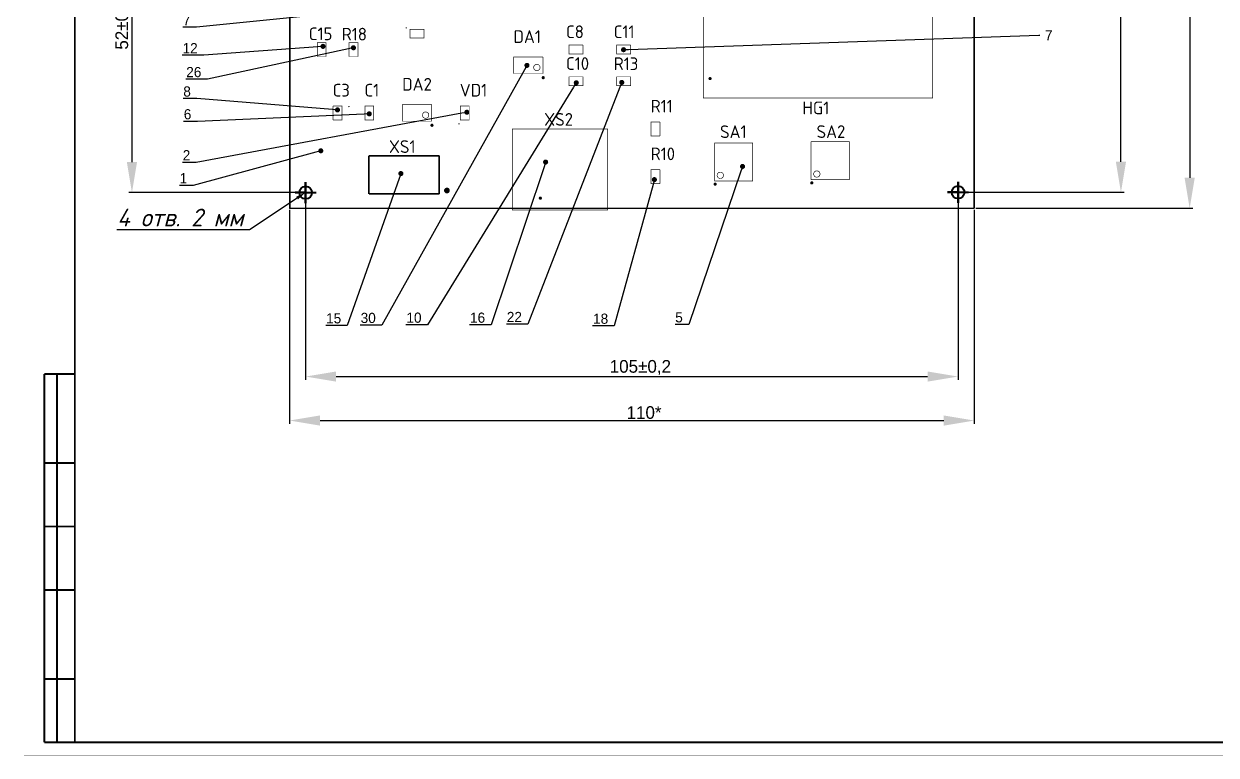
# Model space of a CAD drawing. Header units: millimetres. Extents: x 0 to 841, y 0 to 594.
# Drawn here: x 0 to 468.9, y 0 to 287.8 of the extents above; entities that cross this region are included whole.
import ezdxf
from ezdxf import colors
from ezdxf.entities.mleader import LeaderData, LeaderLine
from ezdxf.math import Vec2, Vec3

# ---------------------------------------------------------------- set-up
doc = ezdxf.new("R2010")
doc.units = ezdxf.units.MM
doc.layers.get('0').update_dxf_attribs({"lineweight": 50})
for name, color, linetype in [('Mechanical13', 56, 'Continuous'), ('Sheet', 255, 'Continuous'), ('маркировка', 38, 'Continuous')]:
    doc.layers.add(name, color=color, linetype=linetype)
doc.layers.add('Отверстия', color=7, linetype='Continuous', lineweight=30)
doc.layers.add('Позиции', color=131, linetype='Continuous', lineweight=40)
doc.styles.add('Gost', font='GOST type B.ttf', dxfattribs={"oblique": 15, "height": 6})
doc.dimstyles.new('ISO-25', dxfattribs={"dimtxt": 2.5, "dimasz": 2.5, "dimexe": 1.25, "dimexo": 0.625, "dimtad": 1, "dimtxsty": 'Standard', "dimcen": 2.5, "dimadec": 0, "dimazin": 0, "dimtfac": 1, "dimtmove": 0, "dimatfit": 3, "dimfxl": 1, "dimarcsym": 0})

# ---------------------------------------------------------------- blocks, each defined once
blk = doc.blocks.new('*D43')
at = {"color": 0, "lineweight": -2, "transparency": 16777216}
for p, q in [((368.04, 456.57), (432.68, 456.57)), ((431.43, 233.54), (431.43, 444.57)), ((368, 221.54), (432.68, 221.54))]:
    blk.add_line(p, q, dxfattribs=at)
at = {"color": 0, "lineweight": 90, "transparency": 16777216}
for points in [[(429.43, 444.57), (433.43, 444.57), (431.43, 456.57)], [(429.43, 233.54), (433.43, 233.54), (431.43, 221.54)]]:
    blk.add_solid(points, dxfattribs=at)
at = {"layer": 'Defpoints', "color": 0, "lineweight": 90, "transparency": 16777216}
for p in [(367.42, 456.57), (431.43, 456.57), (367.38, 221.54)]:
    blk.add_point(p, dxfattribs=at)
at = {"color": 0, "lineweight": 40, "transparency": 16777216, "insert": (427.89, 330.4), "char_height": 2.5, "attachment_point": 5, "rotation": 90}
blk.add_mtext('{\\H2x;95%%P0,2}', dxfattribs=at)
blk = doc.blocks.new('*D44')
at = {"color": 0, "lineweight": -2, "transparency": 16777216}
for p, q in [((374.36, 462.72), (459.72, 462.72)), ((458.47, 450.72), (458.47, 227.22)), ((374.38, 215.22), (459.72, 215.22))]:
    blk.add_line(p, q, dxfattribs=at)
at = {"color": 0, "lineweight": 90, "transparency": 16777216}
for points in [[(456.47, 450.72), (460.47, 450.72), (458.47, 462.72)], [(456.47, 227.22), (460.47, 227.22), (458.47, 215.22)]]:
    blk.add_solid(points, dxfattribs=at)
at = {"layer": 'Defpoints', "color": 0, "lineweight": 90, "transparency": 16777216}
for p in [(373.74, 462.72), (373.76, 215.22), (458.47, 215.22)]:
    blk.add_point(p, dxfattribs=at)
at = {"color": 0, "lineweight": 40, "transparency": 16777216, "insert": (455.34, 335.99), "char_height": 2.5, "attachment_point": 5, "rotation": 90}
blk.add_mtext('{\\H2x;100*}', dxfattribs=at)
blk = doc.blocks.new('*D39')
at = {"color": 0, "lineweight": -2, "transparency": 16777216}
for p, q in [((110.15, 351.34), (41.21, 351.34)), ((42.46, 339.34), (42.46, 233.4)), ((110.15, 221.4), (41.21, 221.4))]:
    blk.add_line(p, q, dxfattribs=at)
at = {"color": 0, "lineweight": 90, "transparency": 16777216}
for points in [[(40.46, 339.34), (44.46, 339.34), (42.46, 351.34)], [(40.46, 233.4), (44.46, 233.4), (42.46, 221.4)]]:
    blk.add_solid(points, dxfattribs=at)
at = {"layer": 'Defpoints', "color": 0, "lineweight": 90, "transparency": 16777216}
for p in [(110.78, 351.34), (42.46, 221.4), (110.78, 221.4)]:
    blk.add_point(p, dxfattribs=at)
at = {"color": 0, "lineweight": 40, "transparency": 16777216, "insert": (38.92, 287.86), "char_height": 2.5, "attachment_point": 5, "rotation": 90}
blk.add_mtext('{\\H2x;52%%P0,2}', dxfattribs=at)
blk = doc.blocks.new('*D40')
at = {"color": 0, "lineweight": -2, "transparency": 16777216}
for p, q in [((104.43, 214.59), (104.43, 130.44)), ((373.76, 214.59), (373.76, 130.44)), ((116.43, 131.69), (361.76, 131.69))]:
    blk.add_line(p, q, dxfattribs=at)
at = {"color": 0, "lineweight": 90, "transparency": 16777216}
for points in [[(116.43, 133.69), (116.43, 129.69), (104.43, 131.69)], [(361.76, 133.69), (361.76, 129.69), (373.76, 131.69)]]:
    blk.add_solid(points, dxfattribs=at)
at = {"layer": 'Defpoints', "color": 0, "lineweight": 90, "transparency": 16777216}
for p in [(104.43, 215.22), (373.76, 215.22), (373.76, 131.69)]:
    blk.add_point(p, dxfattribs=at)
at = {"color": 0, "lineweight": 40, "transparency": 16777216, "insert": (243.87, 134.81), "char_height": 2.5, "attachment_point": 5}
blk.add_mtext('{\\H2x;110*}', dxfattribs=at)
blk = doc.blocks.new('*D47')
at = {"color": 0, "lineweight": -2, "transparency": 16777216}
for p, q in [((110.78, 220.78), (110.78, 147.76)), ((367.38, 220.91), (367.38, 147.76)), ((122.78, 149.01), (355.38, 149.01))]:
    blk.add_line(p, q, dxfattribs=at)
at = {"color": 0, "lineweight": 90, "transparency": 16777216}
for points in [[(122.78, 151.01), (122.78, 147.01), (110.78, 149.01)], [(355.38, 151.01), (355.38, 147.01), (367.38, 149.01)]]:
    blk.add_solid(points, dxfattribs=at)
at = {"layer": 'Defpoints', "color": 0, "lineweight": 90, "transparency": 16777216}
for p in [(110.78, 221.4), (367.38, 221.54), (367.38, 149.01)]:
    blk.add_point(p, dxfattribs=at)
at = {"color": 0, "lineweight": 40, "transparency": 16777216, "insert": (242.43, 152.55), "char_height": 2.5, "attachment_point": 5}
blk.add_mtext('{\\H2x;105%%P0,2}', dxfattribs=at)
blk = doc.blocks.new('_Dot')
at = {"color": 0, "linetype": 'ByBlock', "lineweight": -2}
blk.add_line((-0.5, 0), (-1, 0), dxfattribs=at)
at = {"color": 0, "linetype": 'ByBlock', "lineweight": 90, "const_width": 0.5}
blk.add_lwpolyline([(-0.25, 0, 1), (0.25, 0, 1)], format="xyb", close=True, dxfattribs=at)

msp = doc.modelspace()

# ---------------------------------------------------------------- linework, layer by layer
at = {"layer": 'Mechanical13', "lineweight": 40}
for points, const_width in [([(267.139, 258.659), (267.139, 456.409)], 0.25), ([(357.389, 258.659), (357.389, 458.909)], 0.25), ([(151.839, 285.717), (157.339, 285.717)], 0.25), ([(151.839, 282.217), (151.839, 285.717)], 0.25), ([(151.839, 282.217), (157.339, 282.217)], 0.25), ([(157.339, 282.217), (157.339, 285.717)], 0.25), ([(115.339, 274.967), (115.339, 280.467)], 0.25), ([(115.339, 280.467), (118.839, 280.467)], 0.25), ([(118.839, 274.967), (118.839, 280.467)], 0.25), ([(127.839, 280.467), (131.339, 280.467)], 0.25), ([(127.839, 274.967), (127.839, 280.467)], 0.25), ([(131.339, 274.967), (131.339, 280.467)], 0.25), ([(214.339, 279.467), (219.839, 279.467)], 0.25), ([(214.339, 275.967), (214.339, 279.467)], 0.25), ([(219.839, 275.967), (219.839, 279.467)], 0.25), ([(233.089, 279.467), (238.589, 279.467)], 0.25), ([(233.089, 275.967), (233.089, 279.467)], 0.25), ([(238.589, 275.967), (238.589, 279.467)], 0.25), ([(115.339, 274.967), (118.839, 274.967)], 0.25), ([(127.839, 274.967), (131.339, 274.967)], 0.25), ([(192.589, 274.773), (204.089, 274.773)], 0.25), ([(192.589, 268.273), (192.589, 274.773)], 0.25), ([(204.089, 268.273), (204.089, 274.773)], 0.25), ([(214.339, 275.967), (219.839, 275.967)], 0.25), ([(233.089, 275.967), (238.589, 275.967)], 0.25), ([(192.589, 268.273), (204.089, 268.273)], 0.25), ([(214.339, 266.967), (219.839, 266.967)], 0.25), ([(214.339, 263.467), (214.339, 266.967)], 0.25), ([(214.339, 263.467), (219.839, 263.467)], 0.25), ([(219.839, 263.467), (219.839, 266.967)], 0.25), ([(233.089, 263.467), (233.089, 266.967)], 0.25), ([(233.089, 266.967), (238.589, 266.967)], 0.25), ([(233.089, 263.467), (238.589, 263.467)], 0.25), ([(238.589, 263.467), (238.589, 266.967)], 0.25), ([(267.139, 258.659), (357.389, 258.659)], 0.25), ([(121.589, 249.967), (121.589, 255.467)], 0.25), ([(121.589, 255.467), (125.089, 255.467)], 0.25), ([(125.089, 249.967), (125.089, 255.467)], 0.25), ([(134.089, 249.967), (134.089, 255.467)], 0.25), ([(134.089, 255.467), (137.589, 255.467)], 0.25), ([(137.589, 249.967), (137.589, 255.467)], 0.25), ([(148.839, 256.023), (160.339, 256.023)], 0.25), ([(148.839, 249.523), (148.839, 256.023)], 0.25), ([(160.339, 249.523), (160.339, 256.023)], 0.25), ([(171.589, 249.967), (171.589, 255.467)], 0.25), ([(171.589, 255.467), (175.089, 255.467)], 0.25), ([(175.089, 249.967), (175.089, 255.467)], 0.25), ([(121.589, 249.967), (125.089, 249.967)], 0.25), ([(134.089, 249.967), (137.589, 249.967)], 0.25), ([(148.839, 249.523), (160.339, 249.523)], 0.25), ([(171.589, 249.967), (175.089, 249.967)], 0.25), ([(246.589, 249.217), (250.089, 249.217)], 0.25), ([(246.589, 243.717), (246.589, 249.217)], 0.25), ([(250.089, 243.717), (250.089, 249.217)], 0.25), ([(192.089, 214.529), (192.089, 246.467)], 0.25), ([(192.089, 246.467), (229.589, 246.467)], 0.25), ([(229.589, 214.529), (229.589, 246.467)], 0.25), ([(246.589, 243.717), (250.089, 243.717)], 0.25), ([(271.617, 240.952), (286.617, 240.952)], 0.25), ([(271.617, 225.952), (271.617, 240.952)], 0.25), ([(286.617, 225.952), (286.617, 240.952)], 0.25), ([(309.589, 241.467), (324.589, 241.467)], 0.25), ([(309.589, 226.467), (309.589, 241.467)], 0.25), ([(324.589, 226.467), (324.589, 241.467)], 0.25), ([(135.687, 220.889), (135.687, 235.889)], 0.635), ([(155.687, 235.889), (135.687, 235.889)], 0.635), ([(163.337, 235.889), (155.687, 235.889)], 0.635), ([(163.337, 220.889), (163.337, 235.889)], 0.635), ([(246.589, 230.467), (250.089, 230.467)], 0.25), ([(246.589, 224.967), (246.589, 230.467)], 0.25), ([(250.089, 224.967), (250.089, 230.467)], 0.25), ([(246.589, 224.967), (250.089, 224.967)], 0.25), ([(271.617, 225.952), (286.617, 225.952)], 0.25), ([(309.589, 226.467), (324.589, 226.467)], 0.25), ([(163.337, 220.889), (135.687, 220.889)], 0.635), ([(192.089, 214.529), (229.589, 214.529)], 0.25)]:
    msp.add_lwpolyline(points, dxfattribs=dict(at, const_width=const_width))
for points, const_width in [([(151.777, 285.717, 1), (151.902, 285.717, 1)], 0.125), ([(151.777, 285.717, 1), (151.902, 285.717, 1)], 0.125), ([(151.777, 282.217, 1), (151.902, 282.217, 1)], 0.125), ([(151.777, 282.217, 1), (151.902, 282.217, 1)], 0.125), ([(157.277, 285.717, 1), (157.402, 285.717, 1)], 0.125), ([(157.277, 285.717, 1), (157.402, 285.717, 1)], 0.125), ([(157.277, 282.217, 1), (157.402, 282.217, 1)], 0.125), ([(157.277, 282.217, 1), (157.402, 282.217, 1)], 0.125), ([(115.277, 280.467, 1), (115.402, 280.467, 1)], 0.125), ([(115.277, 280.467, 1), (115.402, 280.467, 1)], 0.125), ([(118.777, 280.467, 1), (118.902, 280.467, 1)], 0.125), ([(118.777, 280.467, 1), (118.902, 280.467, 1)], 0.125), ([(127.777, 280.467, 1), (127.902, 280.467, 1)], 0.125), ([(127.777, 280.467, 1), (127.902, 280.467, 1)], 0.125), ([(131.277, 280.467, 1), (131.402, 280.467, 1)], 0.125), ([(131.277, 280.467, 1), (131.402, 280.467, 1)], 0.125), ([(214.277, 279.467, 1), (214.402, 279.467, 1)], 0.125), ([(214.277, 279.467, 1), (214.402, 279.467, 1)], 0.125), ([(219.777, 279.467, 1), (219.902, 279.467, 1)], 0.125), ([(219.777, 279.467, 1), (219.902, 279.467, 1)], 0.125), ([(233.027, 279.467, 1), (233.152, 279.467, 1)], 0.125), ([(233.027, 279.467, 1), (233.152, 279.467, 1)], 0.125), ([(238.527, 279.467, 1), (238.652, 279.467, 1)], 0.125), ([(238.527, 279.467, 1), (238.652, 279.467, 1)], 0.125), ([(115.277, 274.967, 1), (115.402, 274.967, 1)], 0.125), ([(115.277, 274.967, 1), (115.402, 274.967, 1)], 0.125), ([(118.777, 274.967, 1), (118.902, 274.967, 1)], 0.125), ([(118.777, 274.967, 1), (118.902, 274.967, 1)], 0.125), ([(127.777, 274.967, 1), (127.902, 274.967, 1)], 0.125), ([(127.777, 274.967, 1), (127.902, 274.967, 1)], 0.125), ([(131.277, 274.967, 1), (131.402, 274.967, 1)], 0.125), ([(131.277, 274.967, 1), (131.402, 274.967, 1)], 0.125), ([(192.527, 274.773, 1), (192.652, 274.773, 1)], 0.125), ([(192.527, 274.773, 1), (192.652, 274.773, 1)], 0.125), ([(202.964, 270.648, 1), (200.464, 270.648, 1)], 0.25), ([(204.027, 274.773, 1), (204.152, 274.773, 1)], 0.125), ([(204.027, 274.773, 1), (204.152, 274.773, 1)], 0.125), ([(214.277, 275.967, 1), (214.402, 275.967, 1)], 0.125), ([(214.277, 275.967, 1), (214.402, 275.967, 1)], 0.125), ([(219.777, 275.967, 1), (219.902, 275.967, 1)], 0.125), ([(219.777, 275.967, 1), (219.902, 275.967, 1)], 0.125), ([(233.027, 275.967, 1), (233.152, 275.967, 1)], 0.125), ([(233.027, 275.967, 1), (233.152, 275.967, 1)], 0.125), ([(238.527, 275.967, 1), (238.652, 275.967, 1)], 0.125), ([(238.527, 275.967, 1), (238.652, 275.967, 1)], 0.125), ([(192.527, 268.273, 1), (192.652, 268.273, 1)], 0.125), ([(192.527, 268.273, 1), (192.652, 268.273, 1)], 0.125), ([(200.402, 270.648, 1), (200.527, 270.648, 1)], 0.125), ([(202.902, 270.648, 1), (203.027, 270.648, 1)], 0.125), ([(204.027, 268.273, 1), (204.152, 268.273, 1)], 0.125), ([(204.027, 268.273, 1), (204.152, 268.273, 1)], 0.125), ([(214.277, 266.967, 1), (214.402, 266.967, 1)], 0.125), ([(214.277, 266.967, 1), (214.402, 266.967, 1)], 0.125), ([(214.277, 263.467, 1), (214.402, 263.467, 1)], 0.125), ([(214.277, 263.467, 1), (214.402, 263.467, 1)], 0.125), ([(219.777, 266.967, 1), (219.902, 266.967, 1)], 0.125), ([(219.777, 266.967, 1), (219.902, 266.967, 1)], 0.125), ([(219.777, 263.467, 1), (219.902, 263.467, 1)], 0.125), ([(219.777, 263.467, 1), (219.902, 263.467, 1)], 0.125), ([(233.027, 266.967, 1), (233.152, 266.967, 1)], 0.125), ([(233.027, 266.967, 1), (233.152, 266.967, 1)], 0.125), ([(233.027, 263.467, 1), (233.152, 263.467, 1)], 0.125), ([(233.027, 263.467, 1), (233.152, 263.467, 1)], 0.125), ([(238.527, 266.967, 1), (238.652, 266.967, 1)], 0.125), ([(238.527, 266.967, 1), (238.652, 266.967, 1)], 0.125), ([(238.527, 263.467, 1), (238.652, 263.467, 1)], 0.125), ([(238.527, 263.467, 1), (238.652, 263.467, 1)], 0.125), ([(267.077, 258.659, 1), (267.202, 258.659, 1)], 0.125), ([(267.077, 258.659, 1), (267.202, 258.659, 1)], 0.125), ([(357.327, 258.659, 1), (357.452, 258.659, 1)], 0.125), ([(357.327, 258.659, 1), (357.452, 258.659, 1)], 0.125), ([(121.527, 255.467, 1), (121.652, 255.467, 1)], 0.125), ([(121.527, 255.467, 1), (121.652, 255.467, 1)], 0.125), ([(125.027, 255.467, 1), (125.152, 255.467, 1)], 0.125), ([(125.027, 255.467, 1), (125.152, 255.467, 1)], 0.125), ([(127.812, 255.15, 1), (127.812, 255.404, 1)], 0.254), ([(127.812, 255.15, 1), (127.812, 255.404, 1)], 0.254), ([(134.027, 255.467, 1), (134.152, 255.467, 1)], 0.125), ([(134.027, 255.467, 1), (134.152, 255.467, 1)], 0.125), ([(137.527, 255.467, 1), (137.652, 255.467, 1)], 0.125), ([(137.527, 255.467, 1), (137.652, 255.467, 1)], 0.125), ([(148.777, 256.023, 1), (148.902, 256.023, 1)], 0.125), ([(148.777, 256.023, 1), (148.902, 256.023, 1)], 0.125), ([(159.214, 251.898, 1), (156.714, 251.898, 1)], 0.25), ([(160.277, 256.023, 1), (160.402, 256.023, 1)], 0.125), ([(160.277, 256.023, 1), (160.402, 256.023, 1)], 0.125), ([(171.527, 255.467, 1), (171.652, 255.467, 1)], 0.125), ([(171.527, 255.467, 1), (171.652, 255.467, 1)], 0.125), ([(175.027, 255.467, 1), (175.152, 255.467, 1)], 0.125), ([(175.027, 255.467, 1), (175.152, 255.467, 1)], 0.125), ([(121.527, 249.967, 1), (121.652, 249.967, 1)], 0.125), ([(121.527, 249.967, 1), (121.652, 249.967, 1)], 0.125), ([(125.027, 249.967, 1), (125.152, 249.967, 1)], 0.125), ([(125.027, 249.967, 1), (125.152, 249.967, 1)], 0.125), ([(134.027, 249.967, 1), (134.152, 249.967, 1)], 0.125), ([(134.027, 249.967, 1), (134.152, 249.967, 1)], 0.125), ([(137.527, 249.967, 1), (137.652, 249.967, 1)], 0.125), ([(137.527, 249.967, 1), (137.652, 249.967, 1)], 0.125), ([(148.777, 249.523, 1), (148.902, 249.523, 1)], 0.125), ([(148.777, 249.523, 1), (148.902, 249.523, 1)], 0.125), ([(156.652, 251.898, 1), (156.777, 251.898, 1)], 0.125), ([(159.152, 251.898, 1), (159.277, 251.898, 1)], 0.125), ([(160.277, 249.523, 1), (160.402, 249.523, 1)], 0.125), ([(160.277, 249.523, 1), (160.402, 249.523, 1)], 0.125), ([(171.527, 249.967, 1), (171.652, 249.967, 1)], 0.125), ([(171.527, 249.967, 1), (171.652, 249.967, 1)], 0.125), ([(175.027, 249.967, 1), (175.152, 249.967, 1)], 0.125), ([(175.027, 249.967, 1), (175.152, 249.967, 1)], 0.125), ([(246.527, 249.217, 1), (246.652, 249.217, 1)], 0.125), ([(246.527, 249.217, 1), (246.652, 249.217, 1)], 0.125), ([(250.027, 249.217, 1), (250.152, 249.217, 1)], 0.125), ([(250.027, 249.217, 1), (250.152, 249.217, 1)], 0.125), ([(192.027, 246.467, 1), (192.152, 246.467, 1)], 0.125), ([(229.527, 246.467, 1), (229.652, 246.467, 1)], 0.125), ([(246.527, 243.717, 1), (246.652, 243.717, 1)], 0.125), ([(246.527, 243.717, 1), (246.652, 243.717, 1)], 0.125), ([(250.027, 243.717, 1), (250.152, 243.717, 1)], 0.125), ([(250.027, 243.717, 1), (250.152, 243.717, 1)], 0.125), ([(271.554, 240.952, 1), (271.679, 240.952, 1)], 0.125), ([(271.554, 240.952, 1), (271.679, 240.952, 1)], 0.125), ([(286.554, 240.952, 1), (286.679, 240.952, 1)], 0.125), ([(286.554, 240.952, 1), (286.679, 240.952, 1)], 0.125), ([(309.527, 241.467, 1), (309.652, 241.467, 1)], 0.125), ([(309.527, 241.467, 1), (309.652, 241.467, 1)], 0.125), ([(324.527, 241.467, 1), (324.652, 241.467, 1)], 0.125), ([(324.527, 241.467, 1), (324.652, 241.467, 1)], 0.125), ([(246.527, 230.467, 1), (246.652, 230.467, 1)], 0.125), ([(246.527, 230.467, 1), (246.652, 230.467, 1)], 0.125), ([(250.027, 230.467, 1), (250.152, 230.467, 1)], 0.125), ([(250.027, 230.467, 1), (250.152, 230.467, 1)], 0.125), ([(313.089, 228.717, 1), (310.589, 228.717, 1)], 0.25), ([(246.527, 224.967, 1), (246.652, 224.967, 1)], 0.125), ([(246.527, 224.967, 1), (246.652, 224.967, 1)], 0.125), ([(250.027, 224.967, 1), (250.152, 224.967, 1)], 0.125), ([(250.027, 224.967, 1), (250.152, 224.967, 1)], 0.125), ([(271.554, 225.952, 1), (271.679, 225.952, 1)], 0.125), ([(271.554, 225.952, 1), (271.679, 225.952, 1)], 0.125), ([(275.117, 228.202, 1), (272.617, 228.202, 1)], 0.25), ([(272.554, 228.202, 1), (272.679, 228.202, 1)], 0.125), ([(275.054, 228.202, 1), (275.179, 228.202, 1)], 0.125), ([(286.554, 225.952, 1), (286.679, 225.952, 1)], 0.125), ([(286.554, 225.952, 1), (286.679, 225.952, 1)], 0.125), ([(309.527, 226.467, 1), (309.652, 226.467, 1)], 0.125), ([(309.527, 226.467, 1), (309.652, 226.467, 1)], 0.125), ([(310.527, 228.717, 1), (310.652, 228.717, 1)], 0.125), ([(313.027, 228.717, 1), (313.152, 228.717, 1)], 0.125), ([(324.527, 226.467, 1), (324.652, 226.467, 1)], 0.125), ([(324.527, 226.467, 1), (324.652, 226.467, 1)], 0.125), ([(192.027, 214.529, 1), (192.152, 214.529, 1)], 0.125), ([(192.027, 214.529, 1), (192.152, 214.529, 1)], 0.125), ([(229.527, 214.529, 1), (229.652, 214.529, 1)], 0.125), ([(229.527, 214.529, 1), (229.652, 214.529, 1)], 0.125)]:
    msp.add_lwpolyline(points, format="xyb", close=True, dxfattribs=dict(at, const_width=const_width))
at = {"layer": 'Sheet', "lineweight": 40}
for points, const_width in [([(0, 594), (840.958, 594), (840.958, 0.042), (0, 0.042), (0, 594)], 0.0991), ([(20, 5), (20, 589)], 0.749), ([(8, 5), (8, 150)], 0.749), ([(8, 150), (20, 150)], 0.749), ([(13, 150), (13, 5)], 0.749), ([(8, 115), (20, 115)], 0.749), ([(20, 90), (8, 90)], 0.749), ([(8, 65), (20, 65)], 0.749), ([(20, 30), (8, 30)], 0.749), ([(836, 5), (8, 5)], 0.749)]:
    msp.add_lwpolyline(points, dxfattribs=dict(at, const_width=const_width))
at = {"layer": 'маркировка', "lineweight": 40, "const_width": 0.629}
for points in [[(373.758, 215.217), (373.738, 462.717)], [(104.591, 215.217), (104.591, 357.529)], [(104.591, 215.217), (373.758, 215.217)]]:
    msp.add_lwpolyline(points, dxfattribs=at)
at = {"layer": 'маркировка', "lineweight": 40}
for points, const_width in [([(150.464, 286.217, 1), (150.214, 286.217, 1)], 0.25), ([(150.152, 286.217, 1), (150.277, 286.217, 1)], 0.125), ([(150.402, 286.217, 1), (150.527, 286.217, 1)], 0.125), ([(204.527, 266.648, 1), (203.902, 266.648, 1)], 0.625), ([(203.745, 266.648, 1), (204.058, 266.648, 1)], 0.312), ([(204.37, 266.648, 1), (204.683, 266.648, 1)], 0.312), ([(270.139, 266.284, 1), (269.514, 266.284, 1)], 0.625), ([(269.358, 266.284, 1), (269.67, 266.284, 1)], 0.312), ([(269.983, 266.284, 1), (270.295, 266.284, 1)], 0.312), ([(171.214, 248.467, 1), (170.964, 248.467, 1)], 0.25), ([(170.902, 248.467, 1), (171.027, 248.467, 1)], 0.125), ([(171.152, 248.467, 1), (171.277, 248.467, 1)], 0.125), ([(160.777, 247.898, 1), (160.152, 247.898, 1)], 0.625), ([(159.995, 247.898, 1), (160.308, 247.898, 1)], 0.312), ([(160.62, 247.898, 1), (160.933, 247.898, 1)], 0.312), ([(272.179, 224.702, 1), (271.554, 224.702, 1)], 0.625), ([(310.152, 225.217, 1), (309.527, 225.217, 1)], 0.625), ([(309.37, 225.217, 1), (309.683, 225.217, 1)], 0.312), ([(309.995, 225.217, 1), (310.308, 225.217, 1)], 0.312), ([(166.839, 222.217, 1), (165.839, 222.217, 1)], 1.25), ([(165.527, 222.217, 1), (166.152, 222.217, 1)], 0.625), ([(166.527, 222.217, 1), (167.152, 222.217, 1)], 0.625), ([(271.398, 224.702, 1), (271.71, 224.702, 1)], 0.312), ([(272.023, 224.702, 1), (272.335, 224.702, 1)], 0.312), ([(203.402, 219.217, 1), (202.777, 219.217, 1)], 0.625), ([(202.62, 219.217, 1), (202.933, 219.217, 1)], 0.312), ([(203.245, 219.217, 1), (203.558, 219.217, 1)], 0.312), ([(104.433, 215.217, 1), (104.748, 215.217, 1)], 0.314), ([(104.433, 215.217, 1), (104.748, 215.217, 1)], 0.314), ([(370.496, 215.217, 1), (370.81, 215.217, 1)], 0.314), ([(370.496, 215.217, 1), (370.81, 215.217, 1)], 0.314)]:
    msp.add_lwpolyline(points, format="xyb", close=True, dxfattribs=dict(at, const_width=const_width))
at = {"layer": 'Отверстия', "lineweight": 40}
for p, q in [((110.778, 221.404), (110.778, 225.529)), ((110.778, 225.529), (110.778, 221.404)), ((367.376, 221.538), (367.376, 225.663)), ((367.376, 225.663), (367.376, 221.538)), ((110.778, 221.404), (106.653, 221.404)), ((106.653, 221.404), (110.778, 221.404)), ((110.778, 221.404), (110.778, 217.279)), ((110.778, 217.279), (110.778, 221.404)), ((110.778, 221.404), (114.903, 221.404)), ((367.376, 221.538), (363.251, 221.538)), ((363.251, 221.538), (367.376, 221.538)), ((367.376, 221.538), (367.376, 217.413)), ((367.376, 217.413), (367.376, 221.538)), ((367.376, 221.538), (371.501, 221.538))]:
    msp.add_line(p, q, dxfattribs=at)
for centre in [(110.778, 221.404), (367.376, 221.538)]:
    msp.add_circle(centre, 2.475, dxfattribs=at)

# ---------------------------------------------------------------- texts
at = {"layer": 'маркировка', "lineweight": 40, "style": 'Gost'}
for s, p in [('C15', (112.02, 281.391)), ('R18', (124.962, 281.261)), ('C8', (213.184, 282.194)), ('C11', (231.934, 282.194)), ('DA1', (192.525, 280.288)), ('C10', (213.184, 269.694)), ('R13', (231.934, 269.63)), ('C3', (121.396, 259.206)), ('C1', (133.905, 259.206)), ('DA2', (148.764, 261.529)), ('VD1', (171.397, 259.206)), ('R11', (246.466, 252.91)), ('HG1', (306.15, 252.238)), ('XS2', (204.589, 247.717)), ('SA1', (273.748, 242.863)), ('SA2', (311.721, 242.9)), ('XS1', (143.544, 237.011)), ('R10', (246.466, 234.16))]:
    msp.add_text(s, height=5, dxfattribs=at).set_placement(p)

# ---------------------------------------------------------------- dimensions: what is measured, and where the dimension line sits
at = {"lineweight": 40}
for base, p1, p2, text, picture, middle in [((458.469, 215.217), (373.738, 462.717), (373.758, 215.217), '{\\H2x;100*}', '*D44', (458.469, 335.985)), ((431.433, 456.568), (367.376, 221.538), (367.42, 456.568), '{\\H2x;95%%P0,2}', '*D43', (431.433, 330.398)), ((42.457, 221.404), (110.778, 351.342), (110.778, 221.404), '{\\H2x;52%%P0,2}', '*D39', (42.457, 287.858))]:
    dim = msp.add_linear_dim(base=base, p1=p1, p2=p2, angle=90, text=text, dimstyle='ISO-25', override={"dimasz": 12}, dxfattribs=at)
    dim.commit()
    dim.dimension.update_dxf_attribs({"geometry": picture, "text_midpoint": middle, "dimtype": 160})
for base, p1, p2, text, picture, middle in [((367.376, 149.011), (110.778, 221.404), (367.376, 221.538), '{\\H2x;105%%P0,2}', '*D47', (242.428, 149.011)), ((373.758, 131.688), (104.433, 215.217), (373.758, 215.217), '{\\H2x;110*}', '*D40', (243.873, 131.688))]:
    dim = msp.add_linear_dim(base=base, p1=p1, p2=p2, text=text, dimstyle='ISO-25', override={"dimasz": 12}, dxfattribs=at)
    dim.commit()
    dim.dimension.update_dxf_attribs({"geometry": picture, "text_midpoint": middle, "dimtype": 160})

# ---------------------------------------------------------------- leaders
at = {"color": 7, "lineweight": 40}
ml = msp.add_multileader_mtext('Standard', dxfattribs=at)
ml.set_content('{\\fGOST type B|b0|i1|c204|p34;\\C5;4 отв\\fGOST type B|b0|i1|c0|p34;.\\fGOST type B|b0|i1|c204|p34; 2 мм}', color=7)
ml.set_leader_properties()
ml.build(insert=Vec2(0, 0))
ml.multileader.update_dxf_attribs({"text_right_attachment_type": 6, "dogleg_length": 0.36})
ctx = ml.context
ctx.base_point, ctx.char_height, ctx.plane_origin = Vec3(31.876, 211.59), 7, Vec3(110.741, 221.461)
ctx.right_attachment, ctx.text_align_type = 6, 2
notes = []
notes.append((ctx, [(0, (1, 1, 0), (88.661, 206.693), (-1, 0), 0.36, [(0, [(110.741, 221.461)], 0, [])])]))
ctx.mtext.insert, ctx.mtext.alignment, ctx.mtext.flow_direction = Vec3(86.301, 215.093), 3, 5
at = {"layer": 'Позиции', "lineweight": 40}
ml = msp.add_multileader_mtext('Standard', dxfattribs=at)
ml.set_content('7', color=256)
ml.set_leader_properties()
ml.set_arrow_properties(name='DOT')
ml.build(insert=Vec2(0, 0))
ml.multileader.update_dxf_attribs({"text_right_attachment_type": 6, "dogleg_length": 0.36, "arrow_head_size": 2})
ctx = ml.context
ctx.base_point, ctx.arrow_head_size, ctx.plane_origin = Vec3(60.861, 289.281), 2, Vec3(154.209, 289.962)
ctx.right_attachment, ctx.text_align_type = 6, 2
notes.append((ctx, [(0, (1, 1, 0), (67.887, 286.481), (-1, 0), 0.36, [(0, [(155.11, 295.195)], 0, [])])]))
ctx.mtext.insert, ctx.mtext.alignment, ctx.mtext.flow_direction = Vec3(65.527, 291.281), 3, 5
ml = msp.add_multileader_mtext('Standard', dxfattribs=at)
ml.set_content('7', color=256)
ml.set_leader_properties()
ml.set_arrow_properties(name='DOT')
ml.build(insert=Vec2(0, 0))
ml.multileader.update_dxf_attribs({"text_right_attachment_type": 6, "dogleg_length": 0.36, "arrow_head_size": 2})
ctx = ml.context
ctx.base_point, ctx.arrow_head_size, ctx.plane_origin = Vec3(399.565, 283.327), 2, Vec3(218.085, 276.575)
ctx.right_attachment = 6
notes.append((ctx, [(1, (1, 1, 0), (399.205, 283.327), (1, 0), 0.36, [(0, [(235.815, 277.648)], 0, [])])]))
ctx.mtext.insert, ctx.mtext.flow_direction = Vec3(401.565, 285.327), 5
ml = msp.add_multileader_mtext('Standard', dxfattribs=at)
ml.set_content('12', color=256)
ml.set_leader_properties()
ml.set_arrow_properties(name='DOT')
ml.build(insert=Vec2(0, 0))
ml.multileader.update_dxf_attribs({"text_right_attachment_type": 6, "dogleg_length": 0.36, "arrow_head_size": 2})
ctx = ml.context
ctx.base_point, ctx.arrow_head_size, ctx.plane_origin = Vec3(60.986, 278.229), 2, Vec3(117.608, 278.961)
ctx.right_attachment, ctx.text_align_type = 6, 2
notes.append((ctx, [(0, (1, 1, 0), (70.679, 275.429), (-1, 0), 0.36, [(0, [(117.608, 278.961)], 0, [])])]))
ctx.mtext.insert, ctx.mtext.alignment, ctx.mtext.flow_direction = Vec3(68.319, 280.229), 3, 5
ml = msp.add_multileader_mtext('Standard', dxfattribs=at)
ml.set_content('26', color=256)
ml.set_leader_properties()
ml.set_arrow_properties(name='DOT')
ml.build(insert=Vec2(0, 0))
ml.multileader.update_dxf_attribs({"text_right_attachment_type": 6, "dogleg_length": 0.36, "arrow_head_size": 2})
ctx = ml.context
ctx.base_point, ctx.arrow_head_size, ctx.plane_origin = Vec3(61.102, 268.834), 2, Vec3(129.58, 278.415)
ctx.right_attachment, ctx.text_align_type = 6, 2
notes.append((ctx, [(0, (1, 1, 0), (72.128, 266.034), (-1, 0), 0.36, [(0, [(129.58, 278.415)], 0, [])])]))
ctx.mtext.insert, ctx.mtext.alignment, ctx.mtext.flow_direction = Vec3(69.768, 270.834), 3, 5
ml = msp.add_multileader_mtext('Standard', dxfattribs=at)
ml.set_content('30', color=256)
ml.set_leader_properties()
ml.set_arrow_properties(name='DOT')
ml.build(insert=Vec2(0, 0))
ml.multileader.update_dxf_attribs({"text_right_attachment_type": 6, "dogleg_length": 0.36, "arrow_head_size": 2})
ctx = ml.context
ctx.base_point, ctx.arrow_head_size, ctx.plane_origin = Vec3(130.364, 172.079), 2, Vec3(197.817, 271.478)
ctx.right_attachment, ctx.text_align_type = 6, 2
notes.append((ctx, [(0, (1, 1, 0), (140.724, 169.279), (-1, 0), 0.36, [(0, [(197.817, 271.478)], 0, [])])]))
ctx.mtext.insert, ctx.mtext.alignment, ctx.mtext.flow_direction = Vec3(138.364, 174.079), 3, 5
ml = msp.add_multileader_mtext('Standard', dxfattribs=at)
ml.set_content('8', color=256)
ml.set_leader_properties()
ml.set_arrow_properties(name='DOT')
ml.build(insert=Vec2(0, 0))
ml.multileader.update_dxf_attribs({"text_right_attachment_type": 6, "dogleg_length": 0.36, "arrow_head_size": 2})
ctx = ml.context
ctx.base_point, ctx.arrow_head_size, ctx.plane_origin = Vec3(60.966, 261.209), 2, Vec3(123.299, 253.953)
ctx.right_attachment, ctx.text_align_type = 6, 2
notes.append((ctx, [(0, (1, 1, 0), (67.993, 258.409), (-1, 0), 0.36, [(0, [(123.299, 253.953)], 0, [])])]))
ctx.mtext.insert, ctx.mtext.alignment, ctx.mtext.flow_direction = Vec3(65.633, 263.209), 3, 5
ml = msp.add_multileader_mtext('Standard', dxfattribs=at)
ml.set_content('10', color=256)
ml.set_leader_properties()
ml.set_arrow_properties(name='DOT')
ml.build(insert=Vec2(0, 0))
ml.multileader.update_dxf_attribs({"text_right_attachment_type": 6, "dogleg_length": 0.36, "arrow_head_size": 2})
ctx = ml.context
ctx.base_point, ctx.arrow_head_size, ctx.plane_origin = Vec3(149.699, 172.181), 2, Vec3(217.228, 264.615)
ctx.right_attachment, ctx.text_align_type = 6, 2
notes.append((ctx, [(0, (1, 1, 0), (158.725, 169.381), (-1, 0), 0.36, [(0, [(217.228, 264.615)], 0, [])])]))
ctx.mtext.insert, ctx.mtext.alignment, ctx.mtext.flow_direction = Vec3(156.365, 174.181), 3, 5
ml = msp.add_multileader_mtext('Standard', dxfattribs=at)
ml.set_content('22', color=256)
ml.set_leader_properties()
ml.set_arrow_properties(name='DOT')
ml.build(insert=Vec2(0, 0))
ml.multileader.update_dxf_attribs({"text_right_attachment_type": 6, "dogleg_length": 0.36, "arrow_head_size": 2})
ctx = ml.context
ctx.base_point, ctx.arrow_head_size, ctx.plane_origin = Vec3(187.176, 172.451), 2, Vec3(235.115, 264.763)
ctx.right_attachment, ctx.text_align_type = 6, 2
notes.append((ctx, [(0, (1, 1, 0), (198.203, 169.651), (-1, 0), 0.36, [(0, [(235.115, 264.763)], 0, [])])]))
ctx.mtext.insert, ctx.mtext.alignment, ctx.mtext.flow_direction = Vec3(195.843, 174.451), 3, 5
ml = msp.add_multileader_mtext('Standard', dxfattribs=at)
ml.set_content('2', color=256)
ml.set_leader_properties()
ml.set_arrow_properties(name='DOT')
ml.build(insert=Vec2(0, 0))
ml.multileader.update_dxf_attribs({"text_right_attachment_type": 6, "dogleg_length": 0.36, "arrow_head_size": 2})
ctx = ml.context
ctx.base_point, ctx.arrow_head_size, ctx.plane_origin = Vec3(60.751, 236.109), 2, Vec3(174.192, 253.018)
ctx.right_attachment, ctx.text_align_type = 6, 2
notes.append((ctx, [(0, (1, 1, 0), (67.778, 233.309), (-1, 0), 0.36, [(0, [(174.192, 253.018)], 0, [])])]))
ctx.mtext.insert, ctx.mtext.alignment, ctx.mtext.flow_direction = Vec3(65.418, 238.109), 3, 5
ml = msp.add_multileader_mtext('Standard', dxfattribs=at)
ml.set_content('6', color=256)
ml.set_leader_properties()
ml.set_arrow_properties(name='DOT')
ml.build(insert=Vec2(0, 0))
ml.multileader.update_dxf_attribs({"text_right_attachment_type": 6, "dogleg_length": 0.36, "arrow_head_size": 2})
ctx = ml.context
ctx.base_point, ctx.arrow_head_size, ctx.plane_origin = Vec3(61.163, 252.239), 2, Vec3(135.807, 252.391)
ctx.right_attachment, ctx.text_align_type = 6, 2
notes.append((ctx, [(0, (1, 1, 0), (68.19, 249.439), (-1, 0), 0.36, [(0, [(135.807, 252.391)], 0, [])])]))
ctx.mtext.insert, ctx.mtext.alignment, ctx.mtext.flow_direction = Vec3(65.83, 254.239), 3, 5
ml = msp.add_multileader_mtext('Standard', dxfattribs=at)
ml.set_content('1', color=256)
ml.set_leader_properties()
ml.set_arrow_properties(name='DOT')
ml.build(insert=Vec2(0, 0))
ml.multileader.update_dxf_attribs({"text_right_attachment_type": 6, "dogleg_length": 0.36, "arrow_head_size": 2})
ctx = ml.context
ctx.base_point, ctx.arrow_head_size, ctx.plane_origin = Vec3(60.837, 227.058), 2, Vec3(116.74, 237.851)
ctx.right_attachment, ctx.text_align_type = 6, 2
notes.append((ctx, [(0, (1, 1, 0), (66.531, 224.258), (-1, 0), 0.36, [(0, [(116.74, 237.851)], 0, [])])]))
ctx.mtext.insert, ctx.mtext.alignment, ctx.mtext.flow_direction = Vec3(64.171, 229.058), 3, 5
ml = msp.add_multileader_mtext('Standard', dxfattribs=at)
ml.set_content('15', color=256)
ml.set_leader_properties()
ml.set_arrow_properties(name='DOT')
ml.build(insert=Vec2(0, 0))
ml.multileader.update_dxf_attribs({"text_right_attachment_type": 6, "dogleg_length": 0.36, "arrow_head_size": 2})
ctx = ml.context
ctx.base_point, ctx.arrow_head_size, ctx.plane_origin = Vec3(117.442, 171.918), 2, Vec3(148.252, 228.893)
ctx.right_attachment, ctx.text_align_type = 6, 2
notes.append((ctx, [(0, (1, 1, 0), (127.136, 169.118), (-1, 0), 0.36, [(0, [(148.252, 228.893)], 0, [])])]))
ctx.mtext.insert, ctx.mtext.alignment, ctx.mtext.flow_direction = Vec3(124.776, 173.918), 3, 5
ml = msp.add_multileader_mtext('Standard', dxfattribs=at)
ml.set_content('16', color=256)
ml.set_leader_properties()
ml.set_arrow_properties(name='DOT')
ml.build(insert=Vec2(0, 0))
ml.multileader.update_dxf_attribs({"text_right_attachment_type": 6, "dogleg_length": 0.36, "arrow_head_size": 2})
ctx = ml.context
ctx.base_point, ctx.arrow_head_size, ctx.plane_origin = Vec3(174.043, 172.181), 2, Vec3(205.169, 233.415)
ctx.right_attachment, ctx.text_align_type = 6, 2
notes.append((ctx, [(0, (1, 1, 0), (183.737, 169.381), (-1, 0), 0.36, [(0, [(205.169, 233.415)], 0, [])])]))
ctx.mtext.insert, ctx.mtext.alignment, ctx.mtext.flow_direction = Vec3(181.377, 174.181), 3, 5
ml = msp.add_multileader_mtext('Standard', dxfattribs=at)
ml.set_content('5', color=256)
ml.set_leader_properties()
ml.set_arrow_properties(name='DOT')
ml.build(insert=Vec2(0, 0))
ml.multileader.update_dxf_attribs({"text_right_attachment_type": 6, "dogleg_length": 0.36, "arrow_head_size": 2})
ctx = ml.context
ctx.base_point, ctx.arrow_head_size, ctx.plane_origin = Vec3(254.448, 172.316), 2, Vec3(282.604, 231.695)
ctx.right_attachment, ctx.text_align_type = 6, 2
notes.append((ctx, [(1, (1, 1, 0), (261.475, 169.516), (-1, 0), 0.36, [(0, [(282.604, 231.695)], 0, [])])]))
ctx.mtext.insert, ctx.mtext.alignment, ctx.mtext.flow_direction = Vec3(259.115, 174.316), 3, 5
ml = msp.add_multileader_mtext('Standard', dxfattribs=at)
ml.set_content('18', color=256)
ml.set_leader_properties()
ml.set_arrow_properties(name='DOT')
ml.build(insert=Vec2(0, 0))
ml.multileader.update_dxf_attribs({"text_right_attachment_type": 6, "dogleg_length": 0.36, "arrow_head_size": 2})
ctx = ml.context
ctx.base_point, ctx.arrow_head_size, ctx.plane_origin = Vec3(222.444, 171.776), 2, Vec3(247.931, 226.529)
ctx.right_attachment, ctx.text_align_type = 6, 2
notes.append((ctx, [(1, (1, 1, 0), (232.137, 168.976), (-1, 0), 0.36, [(0, [(247.931, 226.529)], 0, [])])]))
ctx.mtext.insert, ctx.mtext.alignment, ctx.mtext.flow_direction = Vec3(229.777, 173.776), 3, 5
for ctx, leaders in notes:
    for number, flags, end, landing, length, lines in leaders:
        leader = LeaderData()
        leader.index, (leader.has_last_leader_line, leader.has_dogleg_vector, leader.attachment_direction) = number, flags
        leader.last_leader_point, leader.dogleg_vector, leader.dogleg_length = Vec3(end), Vec3(landing), length
        for number, points, colour, breaks in lines:
            line = LeaderLine()
            line.index, line.vertices, line.color, line.breaks = number, Vec3.list(points), colors.encode_raw_color(colour), breaks
            leader.lines.append(line)
        ctx.leaders.append(leader)

doc.saveas('drawing.dxf')
